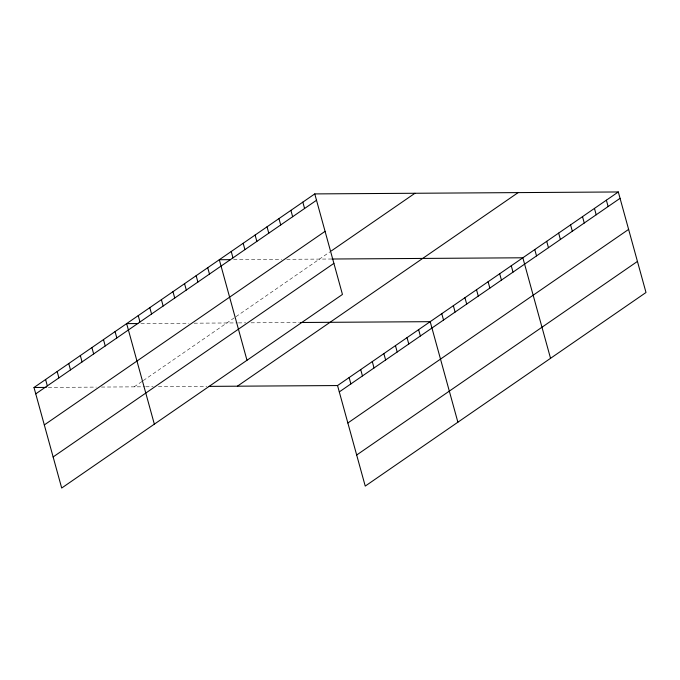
<?xml version="1.0" encoding="UTF-8"?>
<svg xmlns="http://www.w3.org/2000/svg" width="680" height="680" viewBox="0 0 680 680"><rect width="100%" height="100%" fill="white"/><g stroke="black" fill="none" stroke-linecap="round" stroke-linejoin="round"><path stroke-width="0.51" stroke-dasharray="3.4 2.55" d="M134.172 386.861L142.443 381.157M143.268 380.587L235.093 317.271M235.926 316.701L330.556 251.455M233.614 259.641L281.656 259.335M286.764 259.301L332.112 259.012M140.964 323.527L189.006 323.221M194.114 323.187L237.354 322.906M238.408 322.898L245.777 322.856M251.048 322.822L299.489 322.507M48.314 387.413L96.347 387.099M101.465 387.065L144.704 386.793M145.749 386.784L153.127 386.733M158.389 386.707L206.831 386.393"/><path stroke-width="1.02" d="M314.764 193.91L342.457 294.449L61.693 488.036L34 387.498L314.764 193.91L618.307 191.964L646 292.502L365.236 486.089L337.543 385.551L618.307 191.964M35.751 393.856L316.514 200.269M44.31 424.932L325.074 231.345M331.406 250.861L414.936 193.273M53.133 456.952L333.897 263.364M237.371 386.197L518.143 192.61M339.295 391.909L620.058 198.322M347.854 422.986L628.617 229.398M356.677 455.005L637.44 261.418M230.546 259.658L219.308 259.734L246.993 360.264M332.112 259.012L522.852 257.788L550.537 358.317M137.895 323.544L126.65 323.62L154.343 424.15M300.543 322.499L430.194 321.674L457.887 422.203M34 387.498L46.265 387.421M208.939 386.376L337.543 385.551M606.373 200.192L608.124 206.55M594.447 208.42L596.198 214.778M582.513 216.648L584.264 223.006M570.579 224.876L572.331 231.234M558.645 233.104L560.396 239.462M546.712 241.332L548.462 247.69M534.777 249.56L536.529 255.918M511.267 265.769L513.017 272.127M499.69 273.76L501.44 280.118M488.104 281.741L489.855 288.099M476.519 289.731L478.269 296.089M464.942 297.712L466.692 304.07M453.356 305.702L455.107 312.052M441.779 313.684L443.53 320.042M418.616 329.655L420.368 336.013M407.031 337.646L408.782 343.995M395.454 345.627L397.205 351.985M383.868 353.617L385.62 359.966M372.291 361.599L374.043 367.957M360.706 369.58L362.457 375.938M302.829 202.138L304.58 208.496M349.129 377.57L350.88 383.928M290.904 210.367L292.655 216.725M278.97 218.595L280.721 224.952M267.036 226.823L268.787 233.18M255.102 235.05L256.853 241.408M243.168 243.278L244.919 249.636M231.234 251.506L232.985 257.865M207.723 267.716L209.474 274.074M196.146 275.706L197.897 282.064M184.56 283.688L186.311 290.046M172.975 291.677L174.726 298.036M161.398 299.659L163.149 306.017M149.812 307.649L151.564 313.999M138.236 315.63L139.987 321.988M115.073 331.602L116.824 337.96M103.487 339.592L105.239 345.942M91.91 347.574L93.661 353.931M80.325 355.555L82.076 361.913M68.748 363.545L70.499 369.903M57.163 371.526L58.913 377.885M45.586 379.517L47.336 385.875"/></g></svg>
